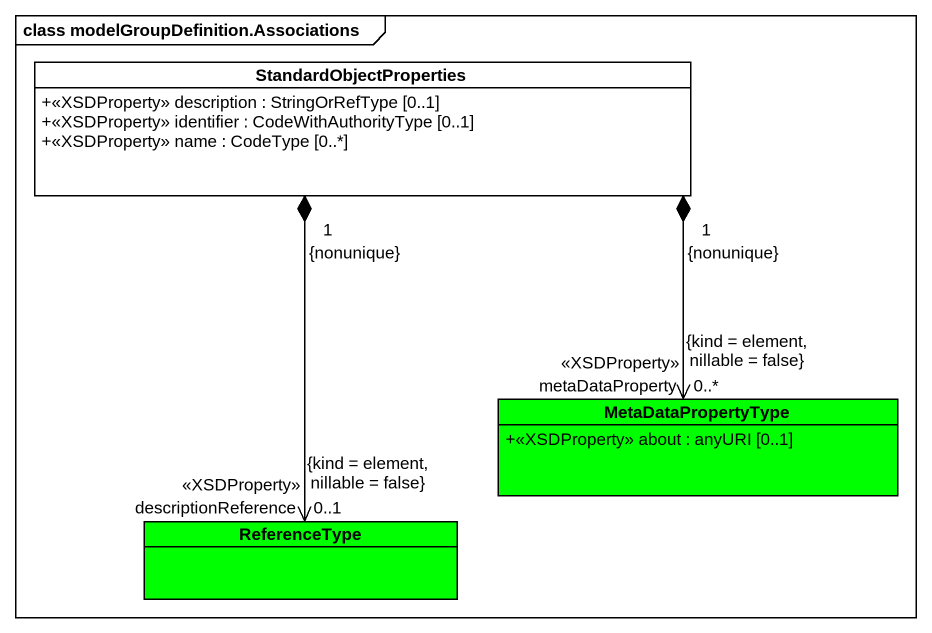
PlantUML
@startuml
mainframe class modelGroupDefinition.Associations
hide circle
hide empty members
skinparam classAttributeIconSize 0
class StandardObjectProperties {
  +<<XSDProperty>> description : StringOrRefType [0..1]
  +<<XSDProperty>> identifier : CodeWithAuthorityType [0..1]
  +<<XSDProperty>> name : CodeType [0..*]
}
class MetaDataPropertyType #00FF00 {
  +<<XSDProperty>> about : anyURI [0..1]
}
class ReferenceType #00FF00
StandardObjectProperties "1\n{nonunique}" *--> "metaDataProperty\n<<XSDProperty>>\n0..*\n{kind = element, nillable = false}" MetaDataPropertyType
StandardObjectProperties "1\n{nonunique}" *--> "descriptionReference\n<<XSDProperty>>\n0..1\n{kind = element, nillable = false}" ReferenceType
@enduml
